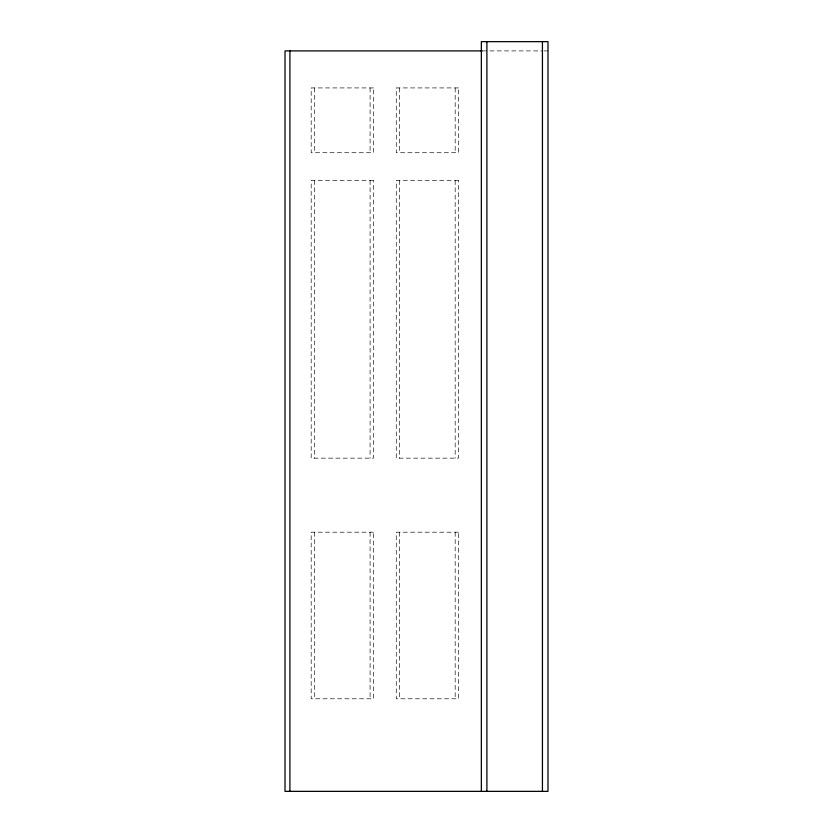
<?xml version="1.0" encoding="UTF-8"?>
<svg xmlns="http://www.w3.org/2000/svg" width="833" height="833" viewBox="0 0 833 833"><rect width="100%" height="100%" fill="white"/><g stroke="black" fill="none" stroke-linecap="round" stroke-linejoin="round"><path stroke-width="0.62" stroke-dasharray="4.17 3.12" d="M482.578 50.907L542.866 50.907M544.147 50.907L547.989 50.907M455.172 87.923L455.172 152.72M455.172 180.48L455.172 458.15M455.172 532.193L455.172 698.793M399.538 87.923L399.538 152.72M399.538 180.48L399.538 458.15M399.538 532.193L399.538 698.793M370.091 87.923L370.091 152.72M370.091 180.48L370.091 458.15M370.091 532.193L370.091 698.793M314.457 87.923L314.457 152.72M314.457 180.48L314.457 458.15M314.457 532.193L314.457 698.793M373.361 87.923L311.188 87.923L311.188 152.72L373.361 152.72L373.361 87.923M458.442 87.923L396.269 87.923L396.269 152.72L458.442 152.72L458.442 87.923M373.361 180.48L311.188 180.48L311.188 458.15L373.361 458.15L373.361 180.48M458.442 180.48L396.269 180.48L396.269 458.15L458.442 458.15L458.442 180.48M373.361 532.193L311.188 532.193L311.188 698.793L373.361 698.793L373.361 532.193M458.442 532.193L396.269 532.193L396.269 698.793L458.442 698.793L458.442 532.193"/><path stroke-width="1.25" d="M482.38 50.907L285.011 50.907L285.011 791.35L547.989 791.35L547.989 41.65L481.349 41.65L481.349 791.35M542.439 41.65L542.439 791.35M486.899 41.65L486.899 791.35M289.915 50.907L289.915 791.35"/></g></svg>
